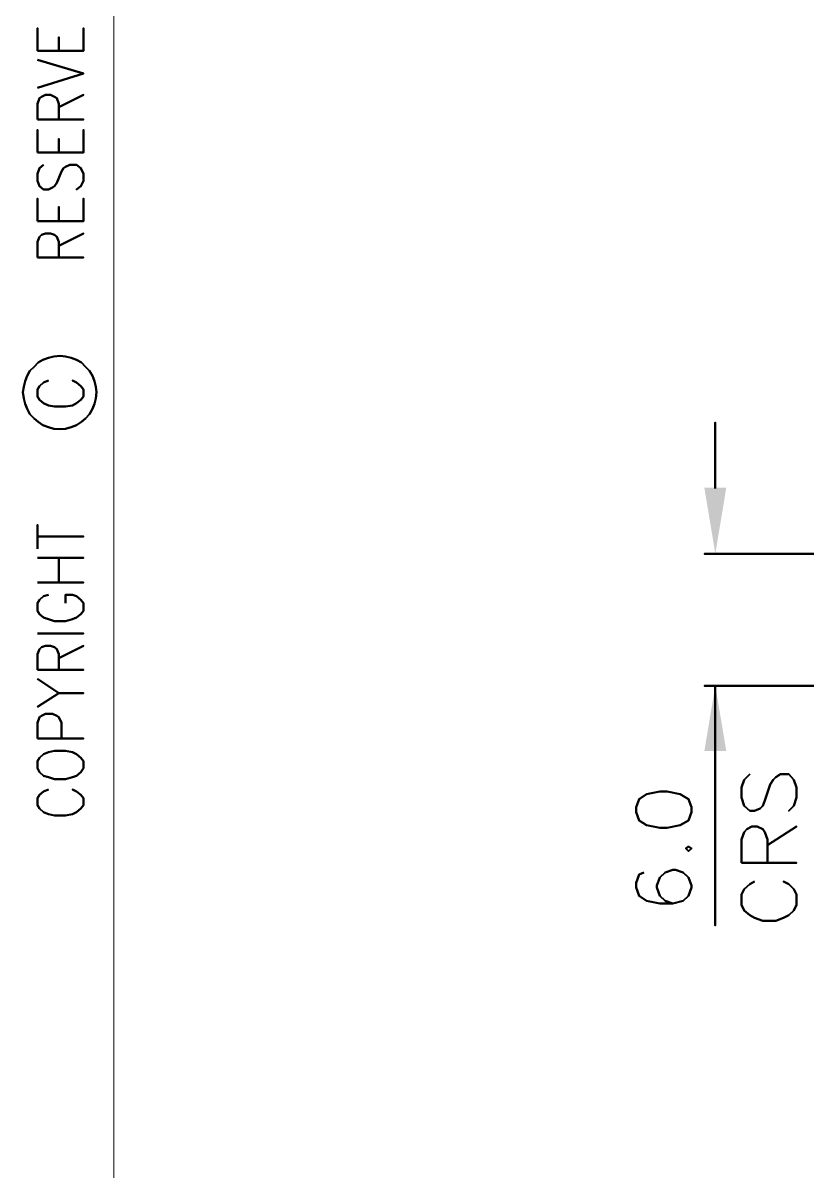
# Model space of a CAD drawing. Header units: millimetres. Extents: x 20 to 2064, y 18 to 2964.
# Drawn here: x 20 to 420, y 718 to 1304 of the extents above; entities that cross this region are included whole.
import ezdxf

# ---------------------------------------------------------------- set-up
doc = ezdxf.new("R2010")
doc.units = ezdxf.units.MM
doc.header["$MEASUREMENT"] = 0
doc.layers.get('0').update_dxf_attribs({"linetype": 'CONTINUOUS'})

msp = doc.modelspace()

# ---------------------------------------------------------------- hatches: boundary and pattern name
at = {"true_color": 0x000007}
for points in [[(373.32, 1033.17), (378.91, 1066.84), (367.73, 1066.84)], [(378.91, 932.65), (373.32, 965.91), (367.73, 932.65)]]:
    msp.add_hatch(color=0, dxfattribs=at).paths.add_polyline_path(points)

# ---------------------------------------------------------------- linework, layer by layer
at = {"color": 0, "linetype": 'Continuous', "lineweight": 20, "true_color": 0x000007}
msp.add_lwpolyline([(66.54, 56.81), (66.54, 2963.69)], close=True, dxfattribs=at)
at = {"color": 0, "linetype": 'Continuous', "lineweight": 40, "true_color": 0x000007}
for points in [[(27.55, 1289.59), (27.55, 1301.17)], [(27.55, 1301.17), (27.55, 1301.17)], [(51.02, 1289.59), (51.02, 1301.17)], [(51.02, 1301.17), (51.02, 1301.17)], [(38.46, 1289.59), (38.46, 1296.63)], [(38.46, 1296.63), (38.46, 1296.63)], [(27.55, 1289.59), (51.02, 1289.59)], [(51.02, 1289.59), (51.02, 1289.59)], [(27.55, 1285.06), (51.02, 1278.09)], [(27.55, 1270.73), (51.02, 1278.09)], [(51.02, 1278.09), (51.02, 1278.09)], [(51.02, 1278.09), (51.02, 1278.09)], [(27.55, 1262.64), (28.6, 1265.47)], [(28.6, 1265.47), (29.65, 1266.12)], [(28.6, 1265.47), (28.6, 1265.47)], [(29.65, 1266.12), (31.76, 1267.17)], [(29.65, 1266.12), (29.65, 1266.12)], [(31.76, 1267.17), (31.76, 1267.17)], [(31.76, 1267.17), (34.26, 1267.17)], [(34.26, 1267.17), (34.26, 1267.17)], [(34.26, 1267.17), (36.36, 1266.12)], [(36.36, 1266.12), (36.36, 1266.12)], [(36.36, 1266.12), (37.41, 1265.47)], [(37.41, 1265.47), (37.41, 1265.47)], [(37.41, 1265.47), (38.46, 1262.64)], [(38.46, 1260.93), (51.02, 1267.17)], [(51.02, 1267.17), (51.02, 1267.17)], [(27.55, 1254.62), (27.55, 1262.64)], [(27.55, 1262.64), (27.55, 1262.64)], [(38.46, 1262.64), (38.46, 1262.64)], [(38.46, 1262.64), (38.46, 1254.62)], [(27.55, 1254.62), (51.02, 1254.62)], [(38.46, 1254.62), (38.46, 1254.62)], [(51.02, 1254.62), (51.02, 1254.62)], [(27.55, 1237.78), (27.55, 1249.36)], [(27.55, 1249.36), (27.55, 1249.36)], [(51.02, 1237.78), (51.02, 1249.36)], [(51.02, 1249.36), (51.02, 1249.36)], [(38.46, 1237.78), (38.46, 1244.75)], [(38.46, 1244.75), (38.46, 1244.75)], [(27.55, 1237.78), (51.02, 1237.78)], [(51.02, 1237.78), (51.02, 1237.78)], [(28.6, 1229.7), (27.55, 1226.94)], [(30.7, 1231.47), (28.6, 1229.7)], [(28.6, 1229.7), (28.6, 1229.7)], [(39.84, 1227.99), (40.9, 1229.7)], [(40.9, 1229.7), (41.95, 1230.42)], [(40.9, 1229.7), (40.9, 1229.7)], [(41.95, 1230.42), (44.05, 1231.47)], [(41.95, 1230.42), (41.95, 1230.42)], [(44.05, 1231.47), (44.05, 1231.47)], [(44.05, 1231.47), (47.54, 1231.47)], [(47.54, 1231.47), (47.54, 1231.47)], [(47.54, 1231.47), (49.64, 1229.7)], [(49.64, 1229.7), (49.64, 1229.7)], [(49.64, 1229.7), (51.02, 1226.94)], [(27.55, 1226.94), (27.55, 1226.94)], [(27.55, 1226.94), (27.55, 1223.39)], [(27.55, 1223.39), (27.55, 1223.39)], [(27.55, 1223.39), (28.6, 1220.62)], [(37.41, 1222.33), (39.84, 1227.99)], [(39.84, 1227.99), (39.84, 1227.99)], [(51.02, 1223.39), (49.64, 1220.62)], [(51.02, 1226.94), (51.02, 1226.94)], [(51.02, 1226.94), (51.02, 1223.39)], [(51.02, 1223.39), (51.02, 1223.39)], [(28.6, 1220.62), (28.6, 1220.62)], [(28.6, 1220.62), (30.7, 1218.85)], [(30.7, 1218.85), (30.7, 1218.85)], [(30.7, 1218.85), (33.2, 1218.85)], [(33.2, 1218.85), (35.31, 1219.9)], [(33.2, 1218.85), (33.2, 1218.85)], [(35.31, 1219.9), (36.36, 1220.62)], [(35.31, 1219.9), (35.31, 1219.9)], [(36.36, 1220.62), (37.41, 1222.33)], [(36.36, 1220.62), (36.36, 1220.62)], [(37.41, 1222.33), (37.41, 1222.33)], [(49.64, 1220.62), (47.54, 1218.85)], [(47.54, 1218.85), (47.54, 1218.85)], [(49.64, 1220.62), (49.64, 1220.62)], [(27.55, 1202.74), (27.55, 1214.31)], [(27.55, 1214.31), (27.55, 1214.31)], [(51.02, 1202.74), (51.02, 1214.31)], [(51.02, 1214.31), (51.02, 1214.31)], [(38.46, 1202.74), (38.46, 1210.1)], [(38.46, 1210.1), (38.46, 1210.1)], [(27.55, 1202.74), (51.02, 1202.74)], [(51.02, 1202.74), (51.02, 1202.74)], [(27.55, 1192.22), (28.6, 1194.72)], [(28.6, 1194.72), (29.65, 1195.77)], [(28.6, 1194.72), (28.6, 1194.72)], [(29.65, 1195.77), (31.76, 1196.43)], [(29.65, 1195.77), (29.65, 1195.77)], [(31.76, 1196.43), (31.76, 1196.43)], [(31.76, 1196.43), (34.26, 1196.43)], [(34.26, 1196.43), (34.26, 1196.43)], [(34.26, 1196.43), (36.36, 1195.77)], [(36.36, 1195.77), (36.36, 1195.77)], [(36.36, 1195.77), (37.41, 1194.72)], [(37.41, 1194.72), (37.41, 1194.72)], [(37.41, 1194.72), (38.46, 1192.22)], [(38.46, 1190.12), (51.02, 1196.43)], [(51.02, 1196.43), (51.02, 1196.43)], [(27.55, 1184.2), (27.55, 1192.22)], [(27.55, 1192.22), (27.55, 1192.22)], [(38.46, 1192.22), (38.46, 1192.22)], [(38.46, 1192.22), (38.46, 1184.2)], [(27.55, 1184.2), (51.02, 1184.2)], [(38.46, 1184.2), (38.46, 1184.2)], [(51.02, 1184.2), (51.02, 1184.2)], [(27.94, 1130.61), (25.84, 1128.51)], [(30.38, 1132), (27.94, 1130.61)], [(27.94, 1130.61), (27.94, 1130.61)], [(33.2, 1133.05), (30.38, 1132)], [(30.38, 1132), (30.38, 1132)], [(35.96, 1133.7), (33.2, 1133.05)], [(33.2, 1133.05), (33.2, 1133.05)], [(39.12, 1134.1), (35.96, 1133.7)], [(35.96, 1133.7), (35.96, 1133.7)], [(41.95, 1133.7), (39.12, 1134.1)], [(39.12, 1134.1), (39.12, 1134.1)], [(44.71, 1133.05), (41.95, 1133.7)], [(41.95, 1133.7), (41.95, 1133.7)], [(47.54, 1132), (44.71, 1133.05)], [(44.71, 1133.05), (44.71, 1133.05)], [(49.97, 1130.61), (47.54, 1132)], [(47.54, 1132), (47.54, 1132)], [(52.07, 1128.51), (49.97, 1130.61)], [(49.97, 1130.61), (49.97, 1130.61)], [(22.29, 1123.91), (21.24, 1121.15)], [(23.74, 1126.41), (22.29, 1123.91)], [(22.29, 1123.91), (22.29, 1123.91)], [(25.84, 1128.51), (23.74, 1126.41)], [(23.74, 1126.41), (23.74, 1126.41)], [(25.84, 1128.51), (25.84, 1128.51)], [(54.18, 1126.41), (52.07, 1128.51)], [(52.07, 1128.51), (52.07, 1128.51)], [(55.62, 1123.91), (54.18, 1126.41)], [(54.18, 1126.41), (54.18, 1126.41)], [(56.68, 1121.15), (55.62, 1123.91)], [(55.62, 1123.91), (55.62, 1123.91)], [(20.58, 1118.32), (20.18, 1115.49)], [(21.24, 1121.15), (20.58, 1118.32)], [(20.58, 1118.32), (20.58, 1118.32)], [(21.24, 1121.15), (21.24, 1121.15)], [(28.6, 1118.65), (27.55, 1116.94)], [(30.7, 1120.42), (28.6, 1118.65)], [(28.6, 1118.65), (28.6, 1118.65)], [(33.2, 1121.48), (30.7, 1120.42)], [(30.7, 1120.42), (30.7, 1120.42)], [(47.54, 1120.42), (45.43, 1121.48)], [(45.43, 1121.48), (45.43, 1121.48)], [(49.64, 1118.65), (47.54, 1120.42)], [(47.54, 1120.42), (47.54, 1120.42)], [(51.02, 1116.94), (49.64, 1118.65)], [(49.64, 1118.65), (49.64, 1118.65)], [(57.33, 1118.32), (56.68, 1121.15)], [(56.68, 1121.15), (56.68, 1121.15)], [(57.73, 1115.49), (57.33, 1118.32)], [(57.33, 1118.32), (57.33, 1118.32)], [(20.18, 1115.49), (20.18, 1115.49)], [(20.18, 1115.49), (20.58, 1112.34)], [(20.58, 1112.34), (20.58, 1112.34)], [(20.58, 1112.34), (21.24, 1109.57)], [(27.55, 1116.94), (27.55, 1116.94)], [(27.55, 1116.94), (27.55, 1113.39)], [(27.55, 1113.39), (27.55, 1113.39)], [(27.55, 1113.39), (28.6, 1111.68)], [(49.64, 1111.68), (51.02, 1113.39)], [(51.02, 1113.39), (51.02, 1116.94)], [(51.02, 1116.94), (51.02, 1116.94)], [(51.02, 1113.39), (51.02, 1113.39)], [(56.68, 1109.57), (57.33, 1112.34)], [(57.33, 1112.34), (57.73, 1115.49)], [(57.33, 1112.34), (57.33, 1112.34)], [(57.73, 1115.49), (57.73, 1115.49)], [(21.24, 1109.57), (21.24, 1109.57)], [(21.24, 1109.57), (22.29, 1107.14)], [(22.29, 1107.14), (22.29, 1107.14)], [(22.29, 1107.14), (23.74, 1104.32)], [(28.6, 1111.68), (28.6, 1111.68)], [(28.6, 1111.68), (30.7, 1109.9)], [(30.7, 1109.9), (30.7, 1109.9)], [(30.7, 1109.9), (33.2, 1108.85)], [(33.2, 1108.85), (33.2, 1108.85)], [(33.2, 1108.85), (36.36, 1108.19)], [(36.36, 1108.19), (36.36, 1108.19)], [(36.36, 1108.19), (41.95, 1108.19)], [(41.95, 1108.19), (45.43, 1108.85)], [(41.95, 1108.19), (41.95, 1108.19)], [(45.43, 1108.85), (47.54, 1109.9)], [(45.43, 1108.85), (45.43, 1108.85)], [(47.54, 1109.9), (49.64, 1111.68)], [(47.54, 1109.9), (47.54, 1109.9)], [(49.64, 1111.68), (49.64, 1111.68)], [(54.18, 1104.32), (55.62, 1107.14)], [(55.62, 1107.14), (56.68, 1109.57)], [(55.62, 1107.14), (55.62, 1107.14)], [(56.68, 1109.57), (56.68, 1109.57)], [(23.74, 1104.32), (23.74, 1104.32)], [(23.74, 1104.32), (25.84, 1102.21)], [(25.84, 1102.21), (25.84, 1102.21)], [(25.84, 1102.21), (27.94, 1100.44)], [(27.94, 1100.44), (27.94, 1100.44)], [(27.94, 1100.44), (30.38, 1098.73)], [(47.54, 1098.73), (49.97, 1100.44)], [(49.97, 1100.44), (52.07, 1102.21)], [(49.97, 1100.44), (49.97, 1100.44)], [(52.07, 1102.21), (54.18, 1104.32)], [(52.07, 1102.21), (52.07, 1102.21)], [(54.18, 1104.32), (54.18, 1104.32)], [(30.38, 1098.73), (30.38, 1098.73)], [(30.38, 1098.73), (33.2, 1097.67)], [(33.2, 1097.67), (33.2, 1097.67)], [(33.2, 1097.67), (35.96, 1096.95)], [(35.96, 1096.95), (35.96, 1096.95)], [(35.96, 1096.95), (39.12, 1096.62)], [(39.12, 1096.62), (41.95, 1096.95)], [(39.12, 1096.62), (39.12, 1096.62)], [(41.95, 1096.95), (44.71, 1097.67)], [(41.95, 1096.95), (41.95, 1096.95)], [(44.71, 1097.67), (47.54, 1098.73)], [(44.71, 1097.67), (44.71, 1097.67)], [(47.54, 1098.73), (47.54, 1098.73)], [(373.32, 1066.44), (373.32, 1100.11)], [(373.32, 1100.11), (373.32, 1100.11)], [(27.55, 1035.67), (27.55, 1047.9)], [(27.55, 1047.9), (27.55, 1047.9)], [(27.55, 1041.99), (51.02, 1041.99)], [(51.02, 1041.99), (51.02, 1041.99)], [(27.55, 1031.07), (51.02, 1031.07)], [(38.46, 1018.51), (38.46, 1031.07)], [(38.46, 1031.07), (38.46, 1031.07)], [(51.02, 1031.07), (51.02, 1031.07)], [(548.48, 1033.17), (367.73, 1033.17)], [(367.73, 1033.17), (367.73, 1033.17)], [(27.55, 1018.51), (51.02, 1018.51)], [(51.02, 1018.51), (51.02, 1018.51)], [(28.6, 1009.7), (27.55, 1007.99)], [(27.55, 1007.99), (27.55, 1007.99)], [(27.55, 1007.99), (27.55, 1004.11)], [(30.7, 1011.48), (28.6, 1009.7)], [(28.6, 1009.7), (28.6, 1009.7)], [(33.2, 1012.2), (30.7, 1011.48)], [(30.7, 1011.48), (30.7, 1011.48)], [(45.43, 1012.2), (41.95, 1012.2)], [(41.95, 1012.2), (41.95, 1012.2)], [(41.95, 1007.99), (41.95, 1012.2)], [(41.95, 1012.2), (41.95, 1012.2)], [(47.54, 1011.48), (45.43, 1012.2)], [(45.43, 1012.2), (45.43, 1012.2)], [(49.64, 1009.7), (47.54, 1011.48)], [(47.54, 1011.48), (47.54, 1011.48)], [(51.02, 1007.99), (49.64, 1009.7)], [(49.64, 1009.7), (49.64, 1009.7)], [(51.02, 1004.11), (51.02, 1007.99)], [(51.02, 1007.99), (51.02, 1007.99)], [(27.55, 1004.11), (27.55, 1004.11)], [(27.55, 1004.11), (28.6, 1002.34)], [(28.6, 1002.34), (28.6, 1002.34)], [(28.6, 1002.34), (30.7, 1000.63)], [(47.54, 1000.63), (49.64, 1002.34)], [(49.64, 1002.34), (51.02, 1004.11)], [(49.64, 1002.34), (49.64, 1002.34)], [(51.02, 1004.11), (51.02, 1004.11)], [(30.7, 1000.63), (30.7, 1000.63)], [(30.7, 1000.63), (33.2, 999.91)], [(33.2, 999.91), (33.2, 999.91)], [(33.2, 999.91), (36.36, 998.85)], [(36.36, 998.85), (36.36, 998.85)], [(36.36, 998.85), (41.95, 998.85)], [(41.95, 998.85), (45.43, 999.91)], [(41.95, 998.85), (41.95, 998.85)], [(45.43, 999.91), (47.54, 1000.63)], [(45.43, 999.91), (45.43, 999.91)], [(47.54, 1000.63), (47.54, 1000.63)], [(27.55, 992.54), (51.02, 992.54)], [(51.02, 992.54), (51.02, 992.54)], [(27.55, 982.02), (28.6, 984.52)], [(28.6, 984.52), (29.65, 985.57)], [(28.6, 984.52), (28.6, 984.52)], [(29.65, 985.57), (31.76, 986.23)], [(29.65, 985.57), (29.65, 985.57)], [(31.76, 986.23), (31.76, 986.23)], [(31.76, 986.23), (34.26, 986.23)], [(34.26, 986.23), (34.26, 986.23)], [(34.26, 986.23), (36.36, 985.57)], [(36.36, 985.57), (36.36, 985.57)], [(36.36, 985.57), (37.41, 984.52)], [(37.41, 984.52), (37.41, 984.52)], [(37.41, 984.52), (38.46, 982.02)], [(38.46, 979.92), (51.02, 986.23)], [(51.02, 986.23), (51.02, 986.23)], [(27.55, 974), (27.55, 982.02)], [(27.55, 982.02), (27.55, 982.02)], [(38.46, 982.02), (38.46, 982.02)], [(38.46, 982.02), (38.46, 974)], [(27.55, 974), (51.02, 974)], [(38.46, 974), (38.46, 974)], [(51.02, 974), (51.02, 974)], [(27.55, 969.46), (38.46, 962.1)], [(548.48, 965.91), (367.73, 965.91)], [(367.73, 965.91), (367.73, 965.91)], [(373.32, 965.91), (373.32, 843.69)], [(27.55, 955.07), (38.46, 962.1)], [(38.46, 962.1), (38.46, 962.1)], [(38.46, 962.1), (51.02, 962.1)], [(38.46, 962.1), (38.46, 962.1)], [(51.02, 962.1), (51.02, 962.1)], [(27.55, 947.04), (28.6, 949.81)], [(28.6, 949.81), (29.65, 950.53)], [(28.6, 949.81), (28.6, 949.81)], [(29.65, 950.53), (31.76, 951.58)], [(29.65, 950.53), (29.65, 950.53)], [(31.76, 951.58), (31.76, 951.58)], [(31.76, 951.58), (35.31, 951.58)], [(35.31, 951.58), (35.31, 951.58)], [(35.31, 951.58), (37.41, 950.53)], [(37.41, 950.53), (37.41, 950.53)], [(37.41, 950.53), (38.46, 949.81)], [(38.46, 949.81), (38.46, 949.81)], [(38.46, 949.81), (39.84, 947.04)], [(27.55, 938.96), (27.55, 947.04)], [(27.55, 947.04), (27.55, 947.04)], [(39.84, 947.04), (39.84, 947.04)], [(39.84, 947.04), (39.84, 938.96)], [(27.55, 938.96), (51.02, 938.96)], [(39.84, 938.96), (39.84, 938.96)], [(51.02, 938.96), (51.02, 938.96)], [(30.7, 930.94), (28.6, 929.16)], [(33.2, 931.99), (30.7, 930.94)], [(30.7, 930.94), (30.7, 930.94)], [(36.36, 932.65), (33.2, 931.99)], [(33.2, 931.99), (33.2, 931.99)], [(41.95, 932.65), (36.36, 932.65)], [(36.36, 932.65), (36.36, 932.65)], [(45.43, 931.99), (41.95, 932.65)], [(41.95, 932.65), (41.95, 932.65)], [(47.54, 930.94), (45.43, 931.99)], [(45.43, 931.99), (45.43, 931.99)], [(49.64, 929.16), (47.54, 930.94)], [(47.54, 930.94), (47.54, 930.94)], [(28.6, 929.16), (27.55, 927.39)], [(27.55, 927.39), (27.55, 927.39)], [(27.55, 927.39), (27.55, 923.9)], [(28.6, 929.16), (28.6, 929.16)], [(51.02, 927.39), (49.64, 929.16)], [(49.64, 929.16), (49.64, 929.16)], [(51.02, 923.9), (51.02, 927.39)], [(51.02, 927.39), (51.02, 927.39)], [(27.55, 923.9), (28.6, 921.8)], [(27.55, 923.9), (27.55, 923.9)], [(28.6, 921.8), (28.6, 921.8)], [(28.6, 921.8), (30.7, 920.02)], [(30.7, 920.02), (30.7, 920.02)], [(30.7, 920.02), (33.2, 919.36)], [(33.2, 919.36), (33.2, 919.36)], [(33.2, 919.36), (36.36, 918.31)], [(41.95, 918.31), (45.43, 919.36)], [(45.43, 919.36), (47.54, 920.02)], [(45.43, 919.36), (45.43, 919.36)], [(47.54, 920.02), (49.64, 921.8)], [(47.54, 920.02), (47.54, 920.02)], [(49.64, 921.8), (51.02, 923.9)], [(49.64, 921.8), (49.64, 921.8)], [(51.02, 923.9), (51.02, 923.9)], [(390.88, 920.74), (388.05, 917.92)], [(402.78, 917.92), (404.16, 919.36)], [(404.16, 919.36), (406.59, 920.74)], [(404.16, 919.36), (404.16, 919.36)], [(406.59, 920.74), (406.59, 920.74)], [(406.59, 920.74), (410.8, 920.74)], [(410.8, 920.74), (410.8, 920.74)], [(410.8, 920.74), (413.3, 917.92)], [(36.36, 918.31), (36.36, 918.31)], [(36.36, 918.31), (41.95, 918.31)], [(41.95, 918.31), (41.95, 918.31)], [(388.05, 917.92), (386.67, 914.1)], [(386.67, 914.1), (386.67, 914.1)], [(386.67, 914.1), (386.67, 908.84)], [(388.05, 917.92), (388.05, 917.92)], [(398.57, 907.46), (401.33, 915.48)], [(401.33, 915.48), (402.78, 917.92)], [(401.33, 915.48), (401.33, 915.48)], [(402.78, 917.92), (402.78, 917.92)], [(413.3, 917.92), (413.3, 917.92)], [(413.3, 917.92), (414.68, 914.1)], [(414.68, 914.1), (414.68, 914.1)], [(414.68, 914.1), (414.68, 908.84)], [(28.6, 910.22), (27.55, 908.52)], [(27.55, 908.52), (27.55, 908.52)], [(27.55, 908.52), (27.55, 904.97)], [(30.7, 912), (28.6, 910.22)], [(28.6, 910.22), (28.6, 910.22)], [(33.2, 913.05), (30.7, 912)], [(30.7, 912), (30.7, 912)], [(47.54, 912), (45.43, 913.05)], [(45.43, 913.05), (45.43, 913.05)], [(49.64, 910.22), (47.54, 912)], [(47.54, 912), (47.54, 912)], [(51.02, 908.52), (49.64, 910.22)], [(49.64, 910.22), (49.64, 910.22)], [(51.02, 904.97), (51.02, 908.52)], [(51.02, 908.52), (51.02, 908.52)], [(334.46, 908.12), (333.02, 903.91)], [(338.28, 910.55), (334.46, 908.12)], [(334.46, 908.12), (334.46, 908.12)], [(344.98, 912), (338.28, 910.55)], [(338.28, 910.55), (338.28, 910.55)], [(348.8, 912), (344.98, 912)], [(344.98, 912), (344.98, 912)], [(355.44, 910.55), (348.8, 912)], [(348.8, 912), (348.8, 912)], [(359.65, 908.12), (355.44, 910.55)], [(355.44, 910.55), (355.44, 910.55)], [(361.09, 903.91), (359.65, 908.12)], [(359.65, 908.12), (359.65, 908.12)], [(386.67, 908.84), (386.67, 908.84)], [(386.67, 908.84), (388.05, 904.64)], [(397.52, 904.64), (398.57, 907.46)], [(398.57, 907.46), (398.57, 907.46)], [(414.68, 908.84), (413.3, 904.64)], [(414.68, 908.84), (414.68, 908.84)], [(27.55, 904.97), (27.55, 904.97)], [(27.55, 904.97), (28.6, 903.26)], [(28.6, 903.26), (28.6, 903.26)], [(28.6, 903.26), (30.7, 901.48)], [(30.7, 901.48), (30.7, 901.48)], [(30.7, 901.48), (33.2, 900.43)], [(45.43, 900.43), (47.54, 901.48)], [(47.54, 901.48), (49.64, 903.26)], [(47.54, 901.48), (47.54, 901.48)], [(49.64, 903.26), (51.02, 904.97)], [(49.64, 903.26), (49.64, 903.26)], [(51.02, 904.97), (51.02, 904.97)], [(333.02, 903.91), (333.02, 903.91)], [(333.02, 903.91), (333.02, 901.48)], [(333.02, 901.48), (334.46, 897.27)], [(333.02, 901.48), (333.02, 901.48)], [(359.65, 897.27), (361.09, 901.48)], [(361.09, 901.48), (361.09, 903.91)], [(361.09, 903.91), (361.09, 903.91)], [(361.09, 901.48), (361.09, 901.48)], [(388.05, 904.64), (388.05, 904.64)], [(388.05, 904.64), (390.88, 902.2)], [(390.88, 902.2), (390.88, 902.2)], [(390.88, 902.2), (393.31, 902.2)], [(393.31, 902.2), (396.14, 903.26)], [(393.31, 902.2), (393.31, 902.2)], [(396.14, 903.26), (397.52, 904.64)], [(396.14, 903.26), (396.14, 903.26)], [(397.52, 904.64), (397.52, 904.64)], [(413.3, 904.64), (410.8, 902.2)], [(410.8, 902.2), (410.8, 902.2)], [(413.3, 904.64), (413.3, 904.64)], [(33.2, 900.43), (33.2, 900.43)], [(33.2, 900.43), (36.36, 899.71)], [(36.36, 899.71), (36.36, 899.71)], [(36.36, 899.71), (41.95, 899.71)], [(41.95, 899.71), (45.43, 900.43)], [(41.95, 899.71), (41.95, 899.71)], [(45.43, 900.43), (45.43, 900.43)], [(334.46, 897.27), (334.46, 897.27)], [(334.46, 897.27), (338.28, 894.84)], [(355.44, 894.84), (359.65, 897.27)], [(359.65, 897.27), (359.65, 897.27)], [(338.28, 894.84), (338.28, 894.84)], [(338.28, 894.84), (344.98, 893.39)], [(344.98, 893.39), (344.98, 893.39)], [(344.98, 893.39), (348.8, 893.39)], [(348.8, 893.39), (355.44, 894.84)], [(348.8, 893.39), (348.8, 893.39)], [(355.44, 894.84), (355.44, 894.84)], [(386.67, 887.48), (388.05, 891.29)], [(388.05, 891.29), (389.43, 892.74)], [(388.05, 891.29), (388.05, 891.29)], [(389.43, 892.74), (391.93, 894.12)], [(389.43, 892.74), (389.43, 892.74)], [(391.93, 894.12), (391.93, 894.12)], [(391.93, 894.12), (394.69, 894.12)], [(394.69, 894.12), (394.69, 894.12)], [(394.69, 894.12), (397.52, 892.74)], [(397.52, 892.74), (397.52, 892.74)], [(397.52, 892.74), (398.57, 891.29)], [(398.57, 891.29), (398.57, 891.29)], [(398.57, 891.29), (399.95, 887.48)], [(399.95, 884.65), (414.68, 894.12)], [(414.68, 894.12), (414.68, 894.12)], [(359.65, 883.99), (358.26, 882.94)], [(361.09, 882.94), (359.65, 883.99)], [(359.65, 883.99), (359.65, 883.99)], [(386.67, 875.58), (386.67, 887.48)], [(386.67, 887.48), (386.67, 887.48)], [(399.95, 887.48), (399.95, 887.48)], [(399.95, 887.48), (399.95, 875.58)], [(358.26, 882.94), (359.65, 881.49)], [(358.26, 882.94), (358.26, 882.94)], [(359.65, 881.49), (361.09, 882.94)], [(359.65, 881.49), (359.65, 881.49)], [(361.09, 882.94), (361.09, 882.94)], [(386.67, 875.58), (414.68, 875.58)], [(399.95, 875.58), (399.95, 875.58)], [(414.68, 875.58), (414.68, 875.58)], [(334.46, 869.59), (333.02, 865.38)], [(336.9, 870.64), (334.46, 869.59)], [(334.46, 869.59), (334.46, 869.59)], [(344.98, 868.21), (343.54, 864)], [(347.74, 870.64), (344.98, 868.21)], [(344.98, 868.21), (344.98, 868.21)], [(351.62, 872.02), (347.74, 870.64)], [(347.74, 870.64), (347.74, 870.64)], [(353, 872.02), (351.62, 872.02)], [(351.62, 872.02), (351.62, 872.02)], [(356.88, 870.64), (353, 872.02)], [(353, 872.02), (353, 872.02)], [(359.65, 868.21), (356.88, 870.64)], [(356.88, 870.64), (356.88, 870.64)], [(361.09, 864), (359.65, 868.21)], [(359.65, 868.21), (359.65, 868.21)], [(333.02, 865.38), (333.02, 865.38)], [(333.02, 865.38), (333.02, 862.95)], [(333.02, 862.95), (333.02, 862.95)], [(333.02, 862.95), (334.46, 858.74)], [(343.54, 864), (343.54, 864)], [(343.54, 864), (343.54, 862.95)], [(343.54, 862.95), (343.54, 862.95)], [(343.54, 862.95), (344.98, 858.74)], [(359.65, 858.74), (361.09, 862.95)], [(361.09, 862.95), (361.09, 864)], [(361.09, 864), (361.09, 864)], [(361.09, 862.95), (361.09, 862.95)], [(388.05, 862.23), (386.67, 859.47)], [(390.88, 864.73), (388.05, 862.23)], [(388.05, 862.23), (388.05, 862.23)], [(393.31, 866.11), (390.88, 864.73)], [(390.88, 864.73), (390.88, 864.73)], [(410.8, 864.73), (408.04, 866.11)], [(408.04, 866.11), (408.04, 866.11)], [(413.3, 862.23), (410.8, 864.73)], [(410.8, 864.73), (410.8, 864.73)], [(414.68, 859.47), (413.3, 862.23)], [(413.3, 862.23), (413.3, 862.23)], [(334.46, 858.74), (334.46, 858.74)], [(334.46, 858.74), (338.28, 856.31)], [(338.28, 856.31), (338.28, 856.31)], [(338.28, 856.31), (344.98, 854.86)], [(344.98, 858.74), (344.98, 858.74)], [(344.98, 858.74), (347.74, 856.31)], [(344.98, 854.86), (344.98, 854.86)], [(344.98, 854.86), (351.62, 854.86)], [(347.74, 856.31), (347.74, 856.31)], [(347.74, 856.31), (351.62, 854.86)], [(351.62, 854.86), (356.88, 856.31)], [(351.62, 854.86), (351.62, 854.86)], [(351.62, 854.86), (351.62, 854.86)], [(356.88, 856.31), (359.65, 858.74)], [(356.88, 856.31), (356.88, 856.31)], [(359.65, 858.74), (359.65, 858.74)], [(386.67, 859.47), (386.67, 859.47)], [(386.67, 859.47), (386.67, 854.21)], [(414.68, 854.21), (414.68, 859.47)], [(414.68, 859.47), (414.68, 859.47)], [(386.67, 854.21), (386.67, 854.21)], [(386.67, 854.21), (388.05, 851.38)], [(388.05, 851.38), (388.05, 851.38)], [(388.05, 851.38), (390.88, 848.95)], [(390.88, 848.95), (390.88, 848.95)], [(390.88, 848.95), (393.31, 847.5)], [(408.04, 847.5), (410.8, 848.95)], [(410.8, 848.95), (413.3, 851.38)], [(410.8, 848.95), (410.8, 848.95)], [(413.3, 851.38), (414.68, 854.21)], [(413.3, 851.38), (413.3, 851.38)], [(414.68, 854.21), (414.68, 854.21)], [(373.32, 843.69), (373.32, 843.69)], [(393.31, 847.5), (393.31, 847.5)], [(393.31, 847.5), (397.52, 846.12)], [(397.52, 846.12), (397.52, 846.12)], [(397.52, 846.12), (404.16, 846.12)], [(404.16, 846.12), (408.04, 847.5)], [(404.16, 846.12), (404.16, 846.12)], [(408.04, 847.5), (408.04, 847.5)]]:
    msp.add_lwpolyline(points, close=True, dxfattribs=at)

doc.saveas('drawing.dxf')
